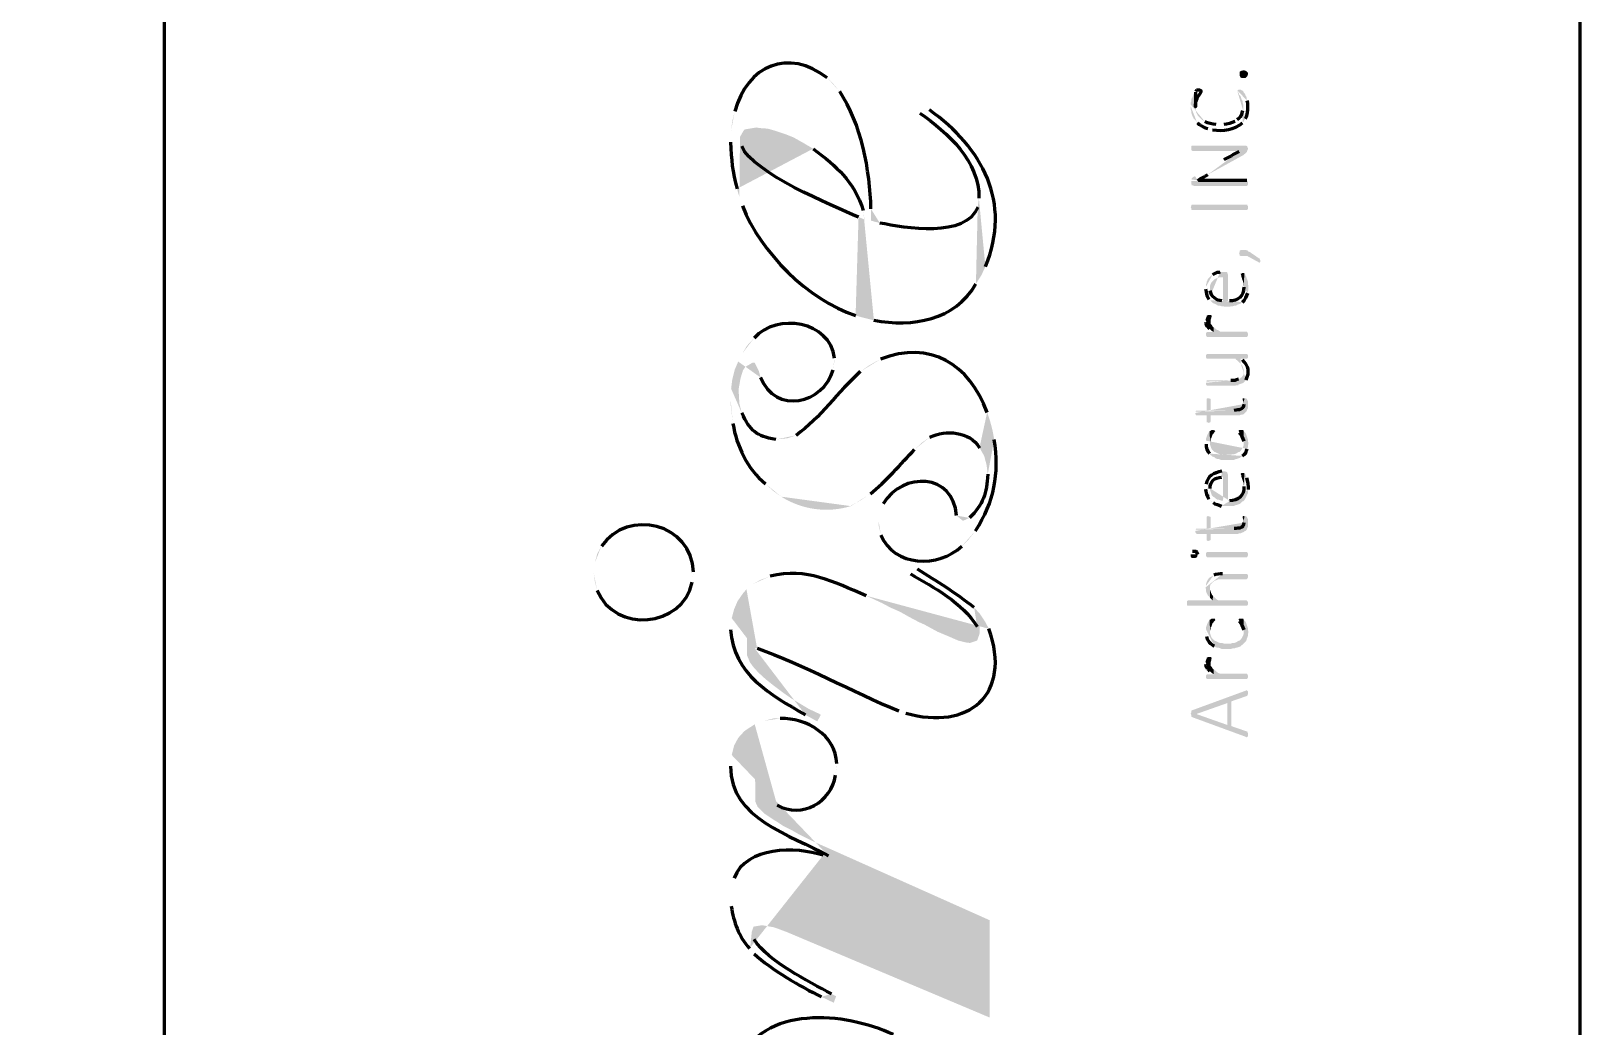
# Model space of a CAD drawing. Header units: inches. Extents: x 5 to 516, y -193 to 129.
# Drawn here: x 282.03 to 290.78, y -70.19 to -64.57 of the extents above; entities that cross this region are included whole.
import ezdxf

# ---------------------------------------------------------------- set-up
doc = ezdxf.new("R2010")
doc.units = ezdxf.units.IN
doc.header["$MEASUREMENT"] = 0
doc.layers.add('PDF3_Geometry', color=7, linetype='Continuous')
doc.layers.add('PDF3_Solid Fills', color=7, linetype='Continuous')

msp = doc.modelspace()

# ---------------------------------------------------------------- hatches: boundary and pattern name
at = {"layer": 'PDF3_Solid Fills', "true_color": 0x8d8d8d, "transparency": 33554559}
h = msp.add_hatch(color=252, dxfattribs=at)
h.paths.add_polyline_path([(285.9802946, -65.1913392), (285.9802946, -65.1980055)], flags=0)
h.paths.add_polyline_path([(286.0169589, -65.4613219), (286.0302914, -65.5079856), (286.0336245, -65.1780067), (286.0336245, -65.1680074), (286.0569563, -65.1280099), (286.0669557, -65.1246768), (286.1269519, -65.1146775), (286.1436175, -65.1180106), (286.1902811, -65.1213437), (286.2369448, -65.1346762), (286.2869416, -65.1513418), (286.3369384, -65.1713405), (286.3902683, -65.2013386), (286.4469313, -65.2346698)], flags=0)
h.paths.add_polyline_path([(286.7302465, -65.5846473), (286.7369128, -65.6346441), (286.7369128, -66.1912751), (286.7902427, -66.2046076)], flags=0)
h.paths.add_polyline_path([(287.3668723, -65.9979542), (287.3968704, -65.9512905), (287.383538, -65.5146518), (287.3768717, -65.5646486)], flags=0)
h.paths.add_polyline_path([(286.8235739, -65.6546428), (286.7735771, -65.6413104), (286.7735771, -65.574648)], flags=0)
h.paths.add_polyline_path([(286.5969217, -64.9113572), (286.5635905, -64.8713597), (286.5269262, -64.8346954)], flags=0)
h.paths.add_polyline_path([(286.0036264, -65.0246832), (285.990294, -65.0780132), (285.9836277, -65.1313431)], flags=0)
at = {"layer": 'PDF3_Solid Fills', "transparency": 33554559}
for points in [[(288.8801094, -64.7913608), (288.8901087, -64.7946939), (288.896775, -64.798027), (288.9034412, -64.8046933), (288.9034412, -64.8146926), (288.9001081, -64.824692), (288.896775, -64.8280251), (288.8901087, -64.8346914), (288.8667769, -64.8346914), (288.8601106, -64.8313582), (288.8601106, -64.8280251), (288.8567775, -64.8213589), (288.8567775, -64.8013602), (288.8601106, -64.798027), (288.8667769, -64.7946939)], [(288.5834611, -65.231335), (288.5834611, -65.2446675), (288.5867942, -65.2446675), (288.5901273, -65.2480006), (288.86011, -65.2480006), (288.8767756, -65.2713325), (288.8801087, -65.2679993), (288.8901081, -65.2613331), (288.8967743, -65.2546669), (288.9001074, -65.2446675), (288.9034405, -65.2380013), (288.9034405, -65.231335), (288.9001074, -65.2246688), (288.9001074, -65.2213357), (288.8934412, -65.2180025), (288.5867942, -65.2180025), (288.5834611, -65.2213357), (288.5834611, -65.2246688)], [(288.8967743, -65.5513151), (288.9001074, -65.5513151), (288.9001074, -65.5546482), (288.9034405, -65.5579813), (288.9034405, -65.5746469), (288.9001074, -65.57798), (288.9001074, -65.5813131), (288.5867941, -65.5813131), (288.583461, -65.57798), (288.583461, -65.5713138), (288.5801279, -65.5679807), (288.583461, -65.5579813), (288.583461, -65.5546482), (288.5867941, -65.5513151)], [(288.8534438, -65.8246333), (288.8567769, -65.8346327), (288.8567769, -65.8379658), (288.8634431, -65.8412989), (288.9001075, -65.8412989), (288.9667699, -65.8779632), (288.970103, -65.8779632), (288.9734361, -65.8746301), (288.9734361, -65.8646307), (288.970103, -65.8579645), (288.970103, -65.8546314), (288.9667699, -65.8546314), (288.9134399, -65.8179671), (288.9034406, -65.8146339), (288.9034406, -65.8113008), (288.8934412, -65.8079677), (288.8634431, -65.8079677), (288.8567769, -65.8113008), (288.8567769, -65.8179671)], [(288.8634436, -65.9446207), (288.8667767, -65.9546201), (288.8667767, -65.9579532), (288.8701098, -65.9679526), (288.8701098, -65.9712857), (288.8734429, -65.9779519), (288.8767761, -65.9879513), (288.8801092, -65.9979506), (288.8801092, -66.0179494), (288.8834423, -65.9379545), (288.8701098, -65.9379545), (288.8667767, -65.9412876), (288.8634436, -65.9412876)], [(288.6667891, -66.2846054), (288.6667891, -66.2912717), (288.6701222, -66.2946048), (288.6701222, -66.2979379), (288.9001074, -66.2979379), (288.9001074, -66.2946048), (288.9034405, -66.2912717), (288.9034405, -66.2779392), (288.9001074, -66.271273), (288.8967743, -66.2679398), (288.7467839, -66.2679398), (288.7367846, -66.2612736), (288.7267852, -66.2579405), (288.720119, -66.2512742), (288.7101196, -66.244608), (288.7101196, -66.271273), (288.6701222, -66.271273), (288.6701222, -66.2746061), (288.6667891, -66.2779392)], [(288.6934546, -66.2579348), (288.7001209, -66.264601), (288.7101202, -66.2712673), (288.7101202, -66.2446023), (288.703454, -66.2379361), (288.7001209, -66.2312698), (288.6934546, -66.2246036), (288.6934546, -66.2112711)], [(288.6667891, -66.4079292), (288.6667891, -66.4145955), (288.6701222, -66.4212617), (288.833445, -66.4212617), (288.833445, -66.4245948), (288.8434444, -66.4312611), (288.8634431, -66.4512598), (288.8634431, -66.4212617), (288.9001074, -66.4212617), (288.9001074, -66.4179286), (288.9034405, -66.4145955), (288.9034405, -66.401263), (288.9001074, -66.3979299), (288.9001074, -66.3945968), (288.6701222, -66.3945968), (288.6701222, -66.3979299), (288.6667891, -66.401263)], [(288.8734425, -66.6479109), (288.8734425, -66.6545771), (288.8767757, -66.6612434), (288.8801088, -66.6679096), (288.8801088, -66.6779089), (288.8834419, -66.6445778), (288.8734425, -66.6445778)], [(288.6867878, -66.8312352), (288.6901209, -66.8978976), (288.6901209, -66.8912313), (288.693454, -66.881232), (288.693454, -66.8712326), (288.6967872, -66.8712326), (288.7034534, -66.8512339), (288.7067865, -66.8479008), (288.7134528, -66.8379014), (288.720119, -66.8312352), (288.7167859, -66.827902), (288.7067865, -66.8245689), (288.6967872, -66.8245689), (288.693454, -66.827902)], [(288.8634436, -67.0745532), (288.8667767, -67.0812194), (288.8667767, -67.0878856), (288.8767761, -67.1178837), (288.8801092, -67.12455), (288.8801092, -67.1445487), (288.8834423, -67.0678869), (288.8667767, -67.0678869), (288.8634436, -67.0712201)], [(288.8734425, -67.3178712), (288.8734425, -67.3212043), (288.8767757, -67.3278705), (288.8801088, -67.3378699), (288.8801088, -67.3478693), (288.8834419, -67.3112049), (288.8767757, -67.3112049), (288.8734425, -67.3145381)], [(288.6667891, -67.5278526), (288.6667891, -67.5345188), (288.6701222, -67.541185), (288.6734553, -67.5445182), (288.8967743, -67.5445182), (288.9001074, -67.541185), (288.9034405, -67.5345188), (288.9034405, -67.5211863), (288.9001074, -67.5178532), (288.9001074, -67.5145201), (288.6701222, -67.5145201), (288.6701222, -67.5178532), (288.6667891, -67.5211863)], [(288.6901216, -67.7745069), (288.7034541, -67.7878394), (288.7067872, -67.7611745), (288.700121, -67.7545082), (288.6967879, -67.747842), (288.6901216, -67.7278433), (288.6901216, -67.7178439)], [(288.5601293, -67.8045004), (288.5601293, -67.8144998), (288.5634624, -67.8178329), (288.9001075, -67.8178329), (288.9001075, -67.8144998), (288.9034406, -67.8111666), (288.9034406, -67.7978342), (288.9001075, -67.7911679), (288.8967744, -67.7878348), (288.7367847, -67.7878348), (288.7267853, -67.7811686), (288.7067866, -67.7611698), (288.7034535, -67.7878348), (288.5634624, -67.7878348), (288.5634624, -67.7911679), (288.5601293, -67.7911679), (288.5601293, -67.7978342)], [(288.6867878, -67.8978307), (288.6901209, -67.9644931), (288.6901209, -67.9578269), (288.693454, -67.9478275), (288.693454, -67.9378282), (288.6967872, -67.9378282), (288.7001203, -67.9278288), (288.7034534, -67.9178295), (288.7067865, -67.9144963), (288.7134528, -67.904497), (288.720119, -67.8978307), (288.7167859, -67.8944976), (288.7167859, -67.8911645), (288.6967872, -67.8911645), (288.693454, -67.8944976)], [(288.6667891, -68.2178108), (288.6667891, -68.224477), (288.6701222, -68.2278101), (288.6701222, -68.2311432), (288.9001074, -68.2311432), (288.9001074, -68.2278101), (288.9034405, -68.224477), (288.9034405, -68.2111445), (288.9001074, -68.2044783), (288.8967743, -68.2011452), (288.7467839, -68.2011452), (288.7367846, -68.197812), (288.7267852, -68.1911458), (288.720119, -68.1844796), (288.7101196, -68.1778133), (288.7101196, -68.2044783), (288.6701222, -68.2044783), (288.6701222, -68.2078114), (288.6667891, -68.2111445)], [(288.6934546, -68.1911469), (288.7001209, -68.1978131), (288.7101202, -68.2044794), (288.7101202, -68.1778144), (288.703454, -68.1711482), (288.7001209, -68.1644819), (288.6934546, -68.1578157), (288.6934546, -68.1444832)], [(288.5901279, -68.407801), (288.6167928, -68.4277997), (288.7867819, -68.3678036), (288.7867819, -68.491129), (288.8101138, -68.3578042), (288.8967749, -68.3278062), (288.900108, -68.3278062), (288.900108, -68.324473), (288.9034411, -68.3178068), (288.9034411, -68.3011412), (288.900108, -68.2978081), (288.8967749, -68.294475), (288.8901086, -68.2978081)], [(288.5801281, -68.4277989), (288.5834612, -68.4344652), (288.5834612, -68.4444645), (288.5901274, -68.4477976), (288.8901082, -68.5577906), (288.8967744, -68.5611237), (288.9001076, -68.5577906), (288.9034407, -68.5544575), (288.9034407, -68.5377919), (288.9001076, -68.5311256), (288.9001076, -68.5277925), (288.8967744, -68.5277925), (288.8101133, -68.4977944), (288.8101133, -68.3578034), (288.7867815, -68.4911282), (288.6167924, -68.431132), (288.6167924, -68.4277989), (288.5901274, -68.4078002), (288.5834612, -68.4111333), (288.5834612, -68.4211327)]]:
    msp.add_hatch(color=256, dxfattribs=at).paths.add_polyline_path(points)
h = msp.add_hatch(color=256, dxfattribs=at)
h.paths.add_polyline_path([(288.5801281, -64.994683), (288.5801281, -65.0113486), (288.5834612, -65.0213479), (288.5834612, -65.0313473), (288.5901274, -65.051346), (288.5934606, -65.0546791), (288.5967937, -65.0646785), (288.6034599, -65.0713447), (288.6101262, -65.078011), (288.6167924, -65.0880103)], flags=0)
h.paths.add_polyline_path([(288.6767885, -65.1213415), (288.6867879, -65.1246747), (288.6967873, -65.1246747), (288.7034535, -65.1280078)], flags=0)
h.paths.add_polyline_path([(288.8734426, -65.0880103), (288.8801088, -65.0813441), (288.8767757, -64.994683), (288.8767757, -65.0113486), (288.8734426, -65.0213479)], flags=0)
h.paths.add_polyline_path([(288.8434445, -65.0713447), (288.8367783, -65.0746779), (288.8301121, -65.0813441)], flags=0)
h.paths.add_polyline_path([(288.7667828, -65.0980097), (288.7234522, -65.0980097)], flags=0)
h.paths.add_polyline_path([(288.6601229, -65.0813441), (288.6501236, -65.0746779), (288.6434574, -65.0713447), (288.6201255, -65.0480129), (288.6167924, -65.0380135), (288.6134593, -65.0346804), (288.6101262, -65.0280142), (288.6101262, -65.0180148), (288.606793, -65.0080155), (288.606793, -64.9146881), (288.5967937, -64.9246875), (288.5901274, -64.9446862), (288.5867943, -64.9480193), (288.5834612, -64.9580187), (288.5834612, -64.968018), (288.5801281, -64.9746843), (288.5801281, -64.9846836)], flags=0)
h = msp.add_hatch(color=256, dxfattribs=at)
h.paths.add_polyline_path([(288.8434448, -64.9080254), (288.8501111, -64.9180248), (288.8534442, -64.9280241), (288.8601104, -64.9346904), (288.8634436, -64.9413566), (288.8667767, -64.951356), (288.8701098, -64.9613553), (288.8734429, -64.9646884), (288.8734429, -64.9746878), (288.876776, -64.9846872), (288.876776, -64.9946865), (288.8801092, -65.0813476), (288.8834423, -65.0713483), (288.8901085, -65.064682)], flags=0)
h.paths.add_polyline_path([(288.9001079, -64.9646884), (288.8967747, -64.9580222), (288.8967747, -64.9480228), (288.8934416, -64.9380235), (288.8901085, -64.9346904), (288.8867754, -64.924691), (288.8801092, -64.9180248), (288.8801092, -64.9146916), (288.8734429, -64.9080254), (288.8701098, -64.9046923), (288.8667767, -64.9046923), (288.8634436, -64.9013592), (288.8501111, -64.9013592), (288.846778, -64.9046923), (288.8434448, -64.9046923)], flags=0)
at = {"layer": 'PDF3_Solid Fills', "true_color": 0x8d8d8d, "transparency": 33554559}
h = msp.add_hatch(color=252, dxfattribs=at)
h.paths.add_polyline_path([(287.0235618, -65.0213469), (287.0502268, -65.0346793)], flags=0)
h.paths.add_polyline_path([(287.3835387, -65.5146486), (287.3968712, -65.9512872), (287.4202031, -65.9012904)], flags=0)
h.paths.add_polyline_path([(287.1035567, -65.0146806), (287.0535599, -64.9813494)], flags=0)
h = msp.add_hatch(color=252, dxfattribs=at)
h.paths.add_polyline_path([(286.0302919, -65.5079829), (286.0469575, -65.5579797)], flags=0)
h.paths.add_polyline_path([(286.6869165, -66.1779399), (286.7369133, -66.1912724), (286.7369133, -65.6346414), (286.7035821, -65.6213089)], flags=0)
h.paths.add_polyline_path([(286.0436244, -65.2213346), (286.033625, -65.178004)], flags=0)
at = {"layer": 'PDF3_Solid Fills', "transparency": 33554559}
h = msp.add_hatch(color=256, dxfattribs=at)
h.paths.add_polyline_path([(288.6034598, -65.3879887), (288.6167923, -65.4146536), (288.6201254, -65.4146536)], flags=0)
h.paths.add_polyline_path([(288.6767884, -65.3813224), (288.8767756, -65.2713295), (288.86011, -65.2479976), (288.8534438, -65.2513308)], flags=0)
h.paths.add_polyline_path([(288.7667827, -65.2979944), (288.7567833, -65.3046607)], flags=0)
h = msp.add_hatch(color=256, dxfattribs=at)
h.paths.add_polyline_path([(288.5834611, -65.4179889), (288.5834611, -65.4313214), (288.5867942, -65.4413208), (288.5901273, -65.4413208), (288.6001267, -65.4446539), (288.9001074, -65.4446539), (288.9001074, -65.4413208), (288.9034405, -65.4379876), (288.9034405, -65.421322), (288.9001074, -65.4179889), (288.9001074, -65.4146558), (288.8967743, -65.4146558)], flags=0)
h.paths.add_polyline_path([(288.6267916, -65.4146558), (288.6167923, -65.4146558), (288.6034598, -65.3879908), (288.6034598, -65.391324), (288.5934604, -65.3946571), (288.5867942, -65.4013233), (288.5834611, -65.4079896)], flags=0)
h = msp.add_hatch(color=256, dxfattribs=at)
h.paths.add_polyline_path([(288.6634561, -66.0246191), (288.6634561, -66.0279522)], flags=0)
h.paths.add_polyline_path([(288.6834548, -66.0846153), (288.690121, -66.0912815), (288.690121, -66.0079535), (288.6934541, -65.9979542), (288.6967873, -65.9912879), (288.716786, -65.9712892), (288.7234522, -65.9679561), (288.7334516, -65.964623), (288.7434509, -65.9612899), (288.7634497, -65.9612899), (288.7634497, -66.0946146), (288.7667828, -65.9312918), (288.7467841, -65.9312918)], flags=0)
h.paths.add_polyline_path([(288.7034535, -65.9479574), (288.6967873, -65.9512905), (288.6767885, -65.9712892), (288.6734554, -65.9812886), (288.6701223, -65.9846217), (288.6701223, -65.9946211), (288.6667892, -66.0012873), (288.6667892, -66.0146198)], flags=0)
h = msp.add_hatch(color=256, dxfattribs=at)
h.paths.add_polyline_path([(288.6901216, -66.0912788), (288.7067872, -66.1079444), (288.7167866, -66.1112775), (288.7234528, -66.1146106), (288.7334522, -66.1212769), (288.7434516, -66.1212769), (288.7534509, -66.12461), (288.7634503, -66.12461), (288.7734496, -66.1279431), (288.8001146, -66.1279431), (288.8101139, -66.12461), (288.8201133, -66.12461), (288.8301127, -66.1212769), (288.8367789, -66.1212769), (288.840112, -66.1179438), (288.8501114, -66.1146106), (288.8601107, -66.1112775), (288.866777, -66.1046113), (288.8734432, -66.1012782)], flags=0)
h.paths.add_polyline_path([(288.9034413, -66.0512814), (288.9034413, -66.041282), (288.9067744, -66.0312827), (288.9067744, -66.0112839), (288.9034413, -66.0012846), (288.9034413, -65.984619), (288.9001082, -65.9746196), (288.8967751, -65.9679534), (288.8934419, -65.957954), (288.8901088, -65.9512878), (288.8867757, -65.9412884), (288.8834426, -65.9412884), (288.8834426, -65.9379553), (288.8801095, -66.0179502)], flags=0)
h.paths.add_polyline_path([(288.8001146, -66.0946119), (288.7901152, -66.0946119), (288.7901152, -65.9446215), (288.7867821, -65.9346222), (288.783449, -65.9312891), (288.7667834, -65.9312891), (288.7634503, -66.0946119), (288.756784, -66.0946119)], flags=0)
h.paths.add_polyline_path([(288.6901216, -66.0379489), (288.6901216, -66.0246164)], flags=0)
h = msp.add_hatch(color=256, dxfattribs=at)
h.paths.add_polyline_path([(288.6634561, -66.2079366), (288.6634561, -66.2146029)], flags=0)
h.paths.add_polyline_path([(288.6867879, -66.2512672), (288.6934541, -66.2579334), (288.6934541, -66.2012704), (288.6967873, -66.191271), (288.6967873, -66.1846048), (288.7001204, -66.1812717), (288.6967873, -66.1779386), (288.6967873, -66.1746054), (288.6767885, -66.1746054), (288.6734554, -66.1779386), (288.6701223, -66.1779386), (288.6701223, -66.1846048), (288.6667892, -66.191271), (288.6634561, -66.2012704)], flags=0)
at = {"layer": 'PDF3_Solid Fills', "true_color": 0x8d8d8d, "transparency": 33554559}
h = msp.add_hatch(color=252, dxfattribs=at)
h.paths.add_polyline_path([(286.0236259, -66.4379227), (286.026959, -66.6179112), (286.026959, -66.5879131), (286.0369584, -66.5312501), (286.0502909, -66.4879195), (286.0636234, -66.4679208), (286.1036208, -66.4445889), (286.1169533, -66.4445889), (286.1402851, -66.4912526), (286.1502845, -66.5279169)], flags=0)
h.paths.add_polyline_path([(286.5602582, -66.4845864), (286.5669244, -66.4345896), (286.5669244, -66.417924)], flags=0)
h.paths.add_polyline_path([(286.1136202, -66.3045979), (286.0736227, -66.3479285), (286.0469578, -66.391259)], flags=0)
h = msp.add_hatch(color=252, dxfattribs=at)
h.paths.add_polyline_path([(285.9802946, -66.6479109), (285.9802946, -66.6745758), (285.9936271, -66.7879019)], flags=0)
h.paths.add_polyline_path([(286.1769487, -67.1278801), (286.2202792, -67.1678775), (286.2669429, -67.2012087)], flags=0)
h.paths.add_polyline_path([(286.2669429, -67.2012087, 0.218471489), (286.660251, -67.2545386)], flags=0)
h.paths.add_polyline_path([(286.660251, -67.2545386), (286.6669172, -67.2478724), (286.716914, -67.2212075), (286.7635777, -67.1878763), (286.7702439, -67.1845431)], flags=0)
h.paths.add_polyline_path([(287.0202279, -66.9345592), (287.0635585, -66.8945617), (287.1068891, -66.8645636)], flags=0)
h.paths.add_polyline_path([(287.3868711, -66.9245598), (287.413536, -66.9712235), (287.4268686, -67.0212203), (287.4335348, -67.0745502), (287.4468672, -66.7745694), (287.4302016, -66.7245726)], flags=0)
h.paths.add_polyline_path([(286.826907, -66.4245919), (286.8069083, -66.4345912), (286.7602446, -66.4612562), (286.7135809, -66.4945874)], flags=0)
h.paths.add_polyline_path([(286.3502709, -66.8545643), (286.3002741, -66.8712299), (286.2369448, -66.8778961)], flags=0)
h.paths.add_polyline_path([(286.0436239, -66.7279057), (286.0302914, -66.6745758), (286.0269583, -66.6179128), (286.0236251, -66.4379243), (286.0036264, -66.484588), (285.990294, -66.5379179), (285.9836277, -66.5912478)], flags=0)
at = {"layer": 'PDF3_Solid Fills', "transparency": 33554559}
h = msp.add_hatch(color=256, dxfattribs=at)
h.paths.add_polyline_path([(288.8634436, -66.4512614), (288.8701098, -66.4579277), (288.8734429, -66.4645939), (288.8767761, -66.4745933), (288.8801092, -66.4845926), (288.8801092, -66.4912589), (288.8867754, -66.5479219), (288.8934417, -66.5412557)], flags=0)
h.paths.add_polyline_path([(288.8734429, -66.4279296), (288.8634436, -66.4212633)], flags=0)
h = msp.add_hatch(color=256, dxfattribs=at)
h.paths.add_polyline_path([(288.6667891, -66.5579169), (288.6667891, -66.5679163), (288.6701222, -66.5712494), (288.6701222, -66.5745825), (288.8301119, -66.5745825), (288.8401113, -66.5712494), (288.8501106, -66.5712494), (288.8501106, -66.5679163), (288.86011, -66.5645832), (288.8701094, -66.56125), (288.8767756, -66.5579169), (288.8867749, -66.5479176), (288.8801087, -66.4912545), (288.8801087, -66.5079201), (288.8767756, -66.5145864), (288.8734425, -66.5179195), (288.8701094, -66.5245857), (288.86011, -66.531252), (288.8567769, -66.5345851), (288.8501106, -66.5379182)], flags=0)
h.paths.add_polyline_path([(288.8067801, -66.5445844), (288.6701222, -66.5445844), (288.6701222, -66.5479176), (288.6667891, -66.5512507)], flags=0)
h = msp.add_hatch(color=256, dxfattribs=at)
h.paths.add_polyline_path([(288.6067936, -66.7279093), (288.6067936, -66.7345755), (288.6101268, -66.7379086), (288.6101268, -66.7412417), (288.6701229, -66.7412417), (288.6701229, -66.7812392), (288.6767892, -66.7812392), (288.6801223, -66.7845723), (288.6901216, -66.7812392), (288.6934548, -66.7745729), (288.6934548, -66.7412417), (288.8567776, -66.7412417), (288.8634439, -66.7379086), (288.8701101, -66.7379086), (288.8801095, -66.7345755), (288.8967751, -66.7179099), (288.9001082, -66.7079106), (288.9034413, -66.7012443), (288.9034413, -66.6612469), (288.8967751, -66.6479144), (288.8901088, -66.6445813), (288.8834426, -66.6445813), (288.8801095, -66.6779125)], flags=0)
h.paths.add_polyline_path([(288.8267795, -66.7145768), (288.6934548, -66.7145768), (288.6934548, -66.6512475), (288.6901216, -66.6479144), (288.6801223, -66.6445813), (288.6767892, -66.6445813), (288.6701229, -66.6479144), (288.6701229, -66.7145768), (288.6101268, -66.7145768), (288.6067936, -66.721243)], flags=0)
at = {"layer": 'PDF3_Solid Fills', "true_color": 0x8d8d8d, "transparency": 33554559}
h = msp.add_hatch(color=252, dxfattribs=at)
h.paths.add_polyline_path([(286.8169083, -67.3378691), (286.8169083, -67.364534), (286.8302408, -67.4178639)], flags=0)
h.paths.add_polyline_path([(287.2868782, -67.4811932), (287.3268756, -67.4411958), (287.36354, -67.3945321)], flags=0)
h.paths.add_polyline_path([(287.4701998, -66.8778986), (287.4602004, -66.8245687), (287.4468679, -66.7745719), (287.4335355, -67.0745526)], flags=0)
h.paths.add_polyline_path([(287.3302088, -67.3212035), (287.2935444, -67.3378691), (287.2568801, -67.307871)], flags=0)
h.paths.add_polyline_path([(286.8435733, -67.2412086), (286.8235746, -67.2878723)], flags=0)
at = {"layer": 'PDF3_Solid Fills', "transparency": 33554559}
h = msp.add_hatch(color=256, dxfattribs=at)
h.paths.add_polyline_path([(288.6634561, -66.8945653), (288.6667892, -66.9045646)], flags=0)
h.paths.add_polyline_path([(288.6867879, -66.9578945), (288.6934541, -66.9678939), (288.6967873, -66.9678939), (288.7034535, -66.9745601), (288.7134529, -66.9778932), (288.7201191, -66.9845595), (288.7301185, -66.9878926), (288.7367847, -66.9878926), (288.7467841, -66.9912257), (288.7534503, -66.9945588), (288.8201127, -66.9945588), (288.8301121, -66.9912257), (288.8367783, -66.9878926), (288.8401114, -66.9878926), (288.8501108, -66.9845595), (288.8601101, -66.9812264), (288.8667764, -66.9745601), (288.8734426, -66.971227)], flags=0)
h.paths.add_polyline_path([(288.9001076, -66.9312296), (288.9034407, -66.9212302), (288.9034407, -66.9112309), (288.9067738, -66.9012315), (288.9067738, -66.8978984), (288.9034407, -66.887899), (288.9034407, -66.8778997), (288.9001076, -66.8679003), (288.8967744, -66.8579009), (288.8934413, -66.8479016), (288.8901082, -66.8412353), (288.8801088, -66.831236), (288.8801088, -66.9078977), (288.8767757, -66.9178971), (288.8734426, -66.9245633), (288.8701095, -66.9312296), (288.8634432, -66.9412289), (288.856777, -66.9478952), (288.8534439, -66.9478952), (288.8467776, -66.9512283), (288.8367783, -66.9578945), (288.8267789, -66.9612276), (288.8167796, -66.9612276), (288.8067802, -66.9645608), (288.7667828, -66.9645608), (288.7567834, -66.9612276), (288.7467841, -66.9612276), (288.7367847, -66.9578945), (288.7301185, -66.9545614), (288.7234522, -66.9512283), (288.7134529, -66.9478952), (288.7001204, -66.9345627), (288.6967873, -66.9278964), (288.6934541, -66.9178971), (288.690121, -66.9078977), (288.690121, -66.8978984), (288.6867879, -66.831236), (288.6801217, -66.8412353), (288.6767885, -66.8479016), (288.6734554, -66.8545678), (288.6667892, -66.8745665), (288.6667892, -66.8845659)], flags=0)
h = msp.add_hatch(color=256, dxfattribs=at)
h.paths.add_polyline_path([(288.8501108, -66.8278988), (288.8534439, -66.8378981)], flags=0)
h.paths.add_polyline_path([(288.8801089, -66.8878949), (288.8801089, -66.8978943), (288.8801089, -66.8312319), (288.8767758, -66.8245657), (288.8534439, -66.8245657), (288.8501108, -66.8278988)], flags=0)
h = msp.add_hatch(color=256, dxfattribs=at)
h.paths.add_polyline_path([(288.6634561, -67.1545448), (288.6634561, -67.1578779)], flags=0)
h.paths.add_polyline_path([(288.6834548, -67.2145409), (288.690121, -67.2212072), (288.690121, -67.1545448)], flags=0)
h.paths.add_polyline_path([(288.7534503, -67.0912155), (288.7634497, -67.0878824), (288.7634497, -67.2245403), (288.7667828, -67.0578843), (288.7567834, -67.0578843)], flags=0)
h.paths.add_polyline_path([(288.6667892, -67.1312129), (288.6667892, -67.1412123)], flags=0)
h = msp.add_hatch(color=256, dxfattribs=at)
h.paths.add_polyline_path([(288.6901216, -67.2212045), (288.6967879, -67.2278707), (288.700121, -67.2312038), (288.7067872, -67.2345369)], flags=0)
h.paths.add_polyline_path([(288.7534509, -67.2545357), (288.8201133, -67.2545357), (288.8301127, -67.2512025), (288.8367789, -67.2478694), (288.840112, -67.2478694), (288.8501114, -67.2445363), (288.8601107, -67.2412032), (288.8734432, -67.2278707), (288.8767763, -67.2278707), (288.8834426, -67.2212045), (288.8867757, -67.2145382), (288.8934419, -67.2045389), (288.8967751, -67.1945395), (288.9001082, -67.1878733), (288.9034413, -67.181207), (288.9034413, -67.1712077), (288.9067744, -67.1612083)], flags=0)
h.paths.add_polyline_path([(288.8967751, -67.0945459), (288.8934419, -67.0878797), (288.8901088, -67.0778803), (288.8867757, -67.0712141), (288.8834426, -67.0712141), (288.8834426, -67.067881), (288.8801095, -67.1445427)], flags=0)
h.paths.add_polyline_path([(288.8001146, -67.2245376), (288.7901152, -67.2245376), (288.7901152, -67.0745472), (288.7867821, -67.0645478), (288.783449, -67.0612147), (288.7734496, -67.0578816), (288.7667834, -67.0578816), (288.7634503, -67.2245376), (288.756784, -67.2245376), (288.7467847, -67.2212045), (288.7367853, -67.2178713), (288.7301191, -67.2178713), (288.7201197, -67.2112051), (288.7134535, -67.2045389), (288.7067872, -67.2012057), (288.700121, -67.1945395), (288.6967879, -67.1845402), (288.6934548, -67.1745408), (288.6901216, -67.1645414), (288.6901216, -67.1545421)], flags=0)
h = msp.add_hatch(color=256, dxfattribs=at)
h.paths.add_polyline_path([(288.6067936, -67.3945332), (288.6067936, -67.4011994), (288.6101268, -67.4078657), (288.6134599, -67.4111988), (288.6701229, -67.4111988), (288.6701229, -67.4478631), (288.6767892, -67.4511962), (288.6801223, -67.4511962), (288.6901216, -67.4478631), (288.6934548, -67.44453), (288.6934548, -67.4111988), (288.8467783, -67.4111988), (288.8567776, -67.4078657), (288.8634439, -67.4078657), (288.8701101, -67.4045326), (288.8801095, -67.4011994), (288.8867757, -67.3945332), (288.8901088, -67.3945332), (288.8967751, -67.387867), (288.9001082, -67.3778676), (288.9034413, -67.3712014), (288.9034413, -67.3278708), (288.8967751, -67.3145383), (288.8901088, -67.3112052), (288.8834426, -67.3112052), (288.8801095, -67.3478695)], flags=0)
h.paths.add_polyline_path([(288.8267795, -67.3812007), (288.6934548, -67.3812007), (288.6934548, -67.3178714), (288.6901216, -67.3145383), (288.6801223, -67.3112052), (288.6767892, -67.3112052), (288.6701229, -67.3145383), (288.6701229, -67.3812007), (288.6101268, -67.3812007), (288.6101268, -67.3845338), (288.6067936, -67.387867)], flags=0)
at = {"layer": 'PDF3_Solid Fills', "true_color": 0x8d8d8d, "transparency": 33554559}
h = msp.add_hatch(color=252, dxfattribs=at)
h.paths.add_polyline_path([(285.2070109, -67.6311852), (285.2136772, -67.681182), (285.2270097, -67.7311788)], flags=0)
h.paths.add_polyline_path([(285.7636419, -67.6845151), (285.7703082, -67.6311852), (285.7703082, -67.6278521)], flags=0)
h.paths.add_polyline_path([(285.2503415, -67.4811949), (285.2270097, -67.5245254), (285.2136772, -67.5745222)], flags=0)
at = {"layer": 'PDF3_Solid Fills', "transparency": 33554559}
h = msp.add_hatch(color=256, dxfattribs=at)
h.paths.add_polyline_path([(288.5801281, -67.5278526), (288.5801281, -67.5378519), (288.5834612, -67.5445182), (288.5867943, -67.5478513), (288.606793, -67.5478513), (288.6134593, -67.5445182), (288.6167924, -67.541185), (288.6201255, -67.5278526)], flags=0)
h.paths.add_polyline_path([(288.5901274, -67.511187), (288.5834612, -67.5145201), (288.5801281, -67.5178532)], flags=0)
at = {"layer": 'PDF3_Solid Fills', "true_color": 0x8d8d8d, "transparency": 33554559}
h = msp.add_hatch(color=252, dxfattribs=at)
h.paths.add_polyline_path([(286.0702894, -67.7245088), (286.0736225, -68.0978182), (286.0802888, -68.064487), (286.11362, -68.0578207), (286.1302856, -68.0578207)], flags=0)
h.paths.add_polyline_path([(286.9302343, -68.4111314), (286.9635655, -68.4211308), (286.9702318, -68.4244639)], flags=0)
h.paths.add_polyline_path([(287.4402016, -67.9478278), (287.4168697, -67.9044972), (287.3902048, -67.8644998), (287.3868717, -67.9778259), (287.3735391, -68.0144902), (287.3335417, -68.0278227), (287.3068768, -68.0244896), (287.2668794, -68.0144902), (287.2135494, -67.9911584), (287.1502202, -67.9644934), (287.0768916, -67.924496), (287.0468935, -67.9111635), (286.9902304, -67.8811654), (286.9369005, -67.8511673), (286.8835706, -67.8278355), (286.8335738, -67.8011705), (286.7902432, -67.7811718), (286.7469127, -67.7611731)], flags=0)
h.paths.add_polyline_path([(286.2036142, -67.6511802), (286.1502843, -67.6711789), (286.1069537, -67.6945107)], flags=0)
h = msp.add_hatch(color=252, dxfattribs=at)
h.paths.add_polyline_path([(286.9535658, -67.6145169), (286.9968963, -67.6378488)], flags=0)
h.paths.add_polyline_path([(287.3735388, -67.9344964), (287.3868713, -67.977827), (287.3902044, -67.8645009), (287.3568732, -67.8278366)], flags=0)
h.paths.add_polyline_path([(287.0368938, -67.6111838), (286.9735645, -67.5778526)], flags=0)
at = {"layer": 'PDF3_Solid Fills', "transparency": 33554559}
h = msp.add_hatch(color=256, dxfattribs=at)
h.paths.add_polyline_path([(288.6634561, -67.7145132), (288.6667892, -67.7245126), (288.6667892, -67.7345119), (288.6701223, -67.7445113), (288.6734554, -67.7511775), (288.6767885, -67.7578438), (288.6834548, -67.76451), (288.690121, -67.7745094), (288.690121, -67.7045139), (288.6934541, -67.6945145), (288.6967873, -67.6945145), (288.7001204, -67.6878483), (288.7101197, -67.681182), (288.7134529, -67.6778489), (288.7201191, -67.6745158), (288.7301185, -67.6711827), (288.7334516, -67.6678495), (288.8967744, -67.6678495), (288.9001076, -67.6645164), (288.9034407, -67.6578502), (288.9034407, -67.6445177), (288.9001076, -67.6411846), (288.9001076, -67.6378515), (288.7601165, -67.6378515)], flags=0)
h.paths.add_polyline_path([(288.7101197, -67.6445177), (288.7001204, -67.651184), (288.6934541, -67.6545171), (288.690121, -67.6545171), (288.6834548, -67.6611833), (288.6767885, -67.6711827), (288.6734554, -67.6778489), (288.6701223, -67.6845151), (288.6667892, -67.6945145), (288.6667892, -67.7045139)], flags=0)
at = {"layer": 'PDF3_Solid Fills', "true_color": 0x8d8d8d, "transparency": 33554559}
h = msp.add_hatch(color=252, dxfattribs=at)
h.paths.add_polyline_path([(285.9802946, -67.9411629), (285.9802946, -67.9511623)], flags=0)
h.paths.add_polyline_path([(286.4036008, -68.4344646), (286.4702632, -68.4711289), (286.4902619, -68.4344646), (286.4802625, -68.4277984), (286.4235995, -68.4011334), (286.3236059, -68.3411373), (286.2802754, -68.3111392), (286.2269454, -68.2711418), (286.1769487, -68.2311443), (286.1369512, -68.19448), (286.1069531, -68.1611488), (286.0902875, -68.137817), (286.0736219, -68.0978195), (286.0702888, -67.7245101), (286.0502901, -67.747842), (286.020292, -67.7911725), (286.0002933, -67.8378362), (285.9869608, -67.887833)], flags=0)
at = {"layer": 'PDF3_Solid Fills', "transparency": 33554559}
h = msp.add_hatch(color=256, dxfattribs=at)
h.paths.add_polyline_path([(288.6634561, -67.9611608), (288.6667892, -67.9711602), (288.6667892, -67.9811595), (288.6701223, -67.9911589)], flags=0)
h.paths.add_polyline_path([(288.7134529, -68.0444888), (288.7201191, -68.0511551), (288.7301185, -68.0544882), (288.7367847, -68.0544882), (288.7467841, -68.0578213), (288.7534503, -68.0611544), (288.8101133, -68.0611544), (288.8201127, -68.0578213), (288.8301121, -68.0578213), (288.8367783, -68.0544882), (288.8401114, -68.0544882), (288.8501108, -68.0511551), (288.8601101, -68.0478219), (288.8667764, -68.0411557), (288.8734426, -68.0378226), (288.8934413, -68.0178239), (288.8967744, -68.0078245), (288.8967744, -68.0044914), (288.9001076, -67.9978251), (288.9034407, -67.9878258), (288.9034407, -67.9778264), (288.9067738, -67.9678271), (288.9067738, -67.9644939), (288.9034407, -67.9544946), (288.9034407, -67.9444952), (288.8934413, -67.9144971), (288.8901082, -67.9078309), (288.8867751, -67.9044978), (288.8801088, -67.8978315), (288.8801088, -67.9744933), (288.8767757, -67.9844927), (288.8734426, -67.9911589), (288.8701095, -67.9978251), (288.8634432, -68.0078245), (288.856777, -68.0144907), (288.8534439, -68.0144907), (288.8467776, -68.0178239), (288.8367783, -68.0244901), (288.8267789, -68.0278232), (288.8167796, -68.0278232), (288.8067802, -68.0311563), (288.7667828, -68.0311563), (288.7567834, -68.0278232), (288.7467841, -68.0278232), (288.7367847, -68.0244901), (288.7301185, -68.021157), (288.7234522, -68.0178239), (288.7134529, -68.0144907), (288.7001204, -68.0011583), (288.6967873, -67.994492), (288.6934541, -67.9844927), (288.690121, -67.9744933), (288.690121, -67.9644939), (288.6867879, -67.8978315), (288.6801217, -67.9078309), (288.6767885, -67.9144971), (288.6734554, -67.9211634), (288.6701223, -67.9311627), (288.6667892, -67.9411621), (288.6667892, -67.9511615)], flags=0)
h = msp.add_hatch(color=256, dxfattribs=at)
h.paths.add_polyline_path([(288.8501108, -67.8945011), (288.8534439, -67.9045005)], flags=0)
h.paths.add_polyline_path([(288.8801089, -67.9544973), (288.8801089, -67.9644967), (288.8801089, -67.8978343), (288.8767758, -67.891168), (288.8534439, -67.891168), (288.8501108, -67.8945011)], flags=0)
h = msp.add_hatch(color=256, dxfattribs=at)
h.paths.add_polyline_path([(288.6634561, -68.1411487), (288.6634561, -68.147815)], flags=0)
h.paths.add_polyline_path([(288.6867879, -68.1878124), (288.6934541, -68.1911455), (288.6934541, -68.1344825), (288.6967873, -68.1244831), (288.6967873, -68.1178169), (288.7001204, -68.1144838), (288.6967873, -68.1111507), (288.6967873, -68.1078175), (288.6767885, -68.1078175), (288.6734554, -68.1111507), (288.6701223, -68.1111507), (288.6701223, -68.1178169), (288.6667892, -68.1244831), (288.6634561, -68.1344825)], flags=0)
at = {"layer": 'PDF3_Solid Fills', "true_color": 0x8d8d8d, "transparency": 33554559}
h = msp.add_hatch(color=252, dxfattribs=at)
h.paths.add_polyline_path([(285.9802946, -68.7177787), (285.9802946, -68.7244449)], flags=0)
h.paths.add_polyline_path([(286.5335925, -69.2310791), (287.4435341, -70.1443539), (287.4435341, -69.5943892), (286.5335925, -69.1877486), (286.4802625, -69.1644167), (286.4235995, -69.1377518), (286.3702696, -69.1110868), (286.3236059, -69.0844219), (286.2769422, -69.06109), (286.2369448, -69.0344251), (286.2302786, -69.031092), (286.1702824, -68.9910945), (286.1336181, -68.9544302), (286.1202856, -68.9244321), (286.1169525, -68.4877935), (286.0702888, -68.5177915), (286.0569563, -68.5277909), (286.0236251, -68.5644552), (286.0002933, -68.6077858), (285.9869608, -68.6611157)], flags=0)
h = msp.add_hatch(color=252, dxfattribs=at)
h.paths.add_polyline_path([(286.1169529, -68.4877926), (286.120286, -68.9244313), (286.1469509, -68.8944332), (286.1969477, -68.9210982), (286.2436114, -68.94443)], flags=0)
h.paths.add_polyline_path([(286.5735903, -68.7744409), (286.5802565, -68.721111), (286.5802565, -68.7111117)], flags=0)
h.paths.add_polyline_path([(286.260277, -68.4544614), (286.2236127, -68.4544614), (286.1702828, -68.4677939)], flags=0)
h = msp.add_hatch(color=252, dxfattribs=at)
h.paths.add_polyline_path([(285.9802946, -69.4643976), (285.9836277, -69.5143944)], flags=0)
h.paths.add_polyline_path([(286.0869544, -69.7543791), (286.0902875, -69.7577122), (286.1002869, -69.6610517), (286.1102863, -69.6310536), (286.1502837, -69.6243874), (286.1669493, -69.6243874), (286.2236123, -69.6343867), (286.243611, -69.641053), (286.296941, -69.6610517), (287.4435341, -70.144354), (286.5335925, -69.2310793), (286.5302593, -69.2377455), (286.5035944, -69.2277461)], flags=0)
h.paths.add_polyline_path([(286.0002933, -69.3577378), (285.9869608, -69.4077346)], flags=0)
h = msp.add_hatch(color=252, dxfattribs=at)
h.paths.add_polyline_path([(286.0902882, -69.7577104), (286.11362, -69.7843754)], flags=0)
h.paths.add_polyline_path([(286.4935956, -70.0276931), (286.5635911, -70.0610243), (286.5769236, -70.02436), (286.5502587, -70.0110275)], flags=0)
h.paths.add_polyline_path([(286.11362, -69.7043805), (286.1002875, -69.6610499)], flags=0)

# ---------------------------------------------------------------- linework, layer by layer
at = {"layer": 'PDF3_Geometry', "lineweight": 60}
for points in [[(290.7799874, -122.9609644), (290.7799874, -32.9700706), (155.7886422, -32.9700706), (155.7886422, -122.9609644)], [(282.7805003, -32.9700706), (282.7805003, -122.9609644)], [(288.6134599, -64.904692), (288.6067936, -64.9113583)], [(288.6067936, -64.9146914), (288.6067936, -64.9980194), (288.6067936, -64.9913531)]]:
    msp.add_lwpolyline(points, dxfattribs=at)
for points in [[(286.5269262, -64.8346954), (286.3067181, -64.6639286), (286.0757329, -64.7640888), (286.0036264, -65.0246832)], [(286.7735771, -65.574648), (286.768133, -65.3570508), (286.7198027, -65.0942343), (286.5969217, -64.9113572)], [(288.6067936, -64.9913531), (288.6065159, -64.9286905), (288.677178, -64.8991368), (288.6134599, -64.904692)], [(287.4202031, -65.9012904), (287.5717489, -65.5372582), (287.4039819, -65.2303335), (287.1035567, -65.0146806)], [(288.8734426, -65.0213479), (288.8581658, -65.0584011), (288.8753869, -65.040069), (288.8434445, -65.0713447)], [(288.8901085, -65.064682), (288.9038854, -65.0388504), (288.9078851, -64.9921311), (288.9001079, -64.9646884)], [(287.0502268, -65.0346793), (287.2067723, -65.1410614), (287.3884829, -65.3087729), (287.3835387, -65.5146486)], [(288.6167924, -65.0880103), (288.6275139, -65.0988985), (288.661734, -65.1185639), (288.6767885, -65.1213415)], [(288.7234522, -65.0980097), (288.7014536, -65.0973986), (288.6802883, -65.0906768), (288.6601229, -65.0813441)], [(288.7034535, -65.1280078), (288.7626164, -65.1373405), (288.82689, -65.1290633), (288.8734426, -65.0880103)], [(288.8301121, -65.0813441), (288.8120021, -65.0863993), (288.7852816, -65.0994541), (288.7667828, -65.0980097)], [(285.9802946, -65.1980055), (285.9851276, -65.294777), (285.9893496, -65.3670502), (286.0169589, -65.4613219)], [(286.7035821, -65.6213089), (286.5504252, -65.5561465), (286.1087869, -65.3712139), (286.0436244, -65.2213346)], [(286.4469313, -65.2346698), (286.5818116, -65.3383853), (286.6760278, -65.4151027), (286.7302465, -65.5846473)], [(288.8534438, -65.2513308), (288.8243901, -65.2650521), (288.7960586, -65.2831065), (288.7667827, -65.2979944)], [(288.6201254, -65.4146536), (288.6384576, -65.4017656), (288.6584563, -65.3942105), (288.6767884, -65.3813224)], [(288.8967743, -65.4146558), (288.8067801, -65.4146558), (288.7167858, -65.4146558), (288.6267916, -65.4146558)], [(286.0469575, -65.5579797), (286.1520063, -65.8242404), (286.4152672, -66.0849459), (286.6869165, -66.1779399)], [(287.3768717, -65.5646486), (287.3116537, -65.7425261), (286.9642315, -65.6821966), (286.8235739, -65.6546428)], [(288.7467841, -65.9312918), (288.7222856, -65.9404023), (288.7346182, -65.9265143), (288.7034535, -65.9479574)], [(286.7902427, -66.2046076), (287.0096174, -66.2443273), (287.2461023, -66.2071074), (287.3668723, -65.9979542)], [(288.6634561, -66.0279522), (288.6696779, -66.049562), (288.6664003, -66.0622278), (288.6834548, -66.0846153)], [(288.756784, -66.0946119), (288.7250638, -66.0942786), (288.6961213, -66.0689469), (288.6901216, -66.0379489)], [(288.8801095, -66.0179502), (288.8836092, -66.0650027), (288.8446673, -66.0975562), (288.8001146, -66.0946119)], [(288.8734432, -66.1012782), (288.8884978, -66.0881679), (288.8959418, -66.0688914), (288.9034413, -66.0512814)], [(286.5669244, -66.417924), (286.5438148, -66.2080486), (286.2423341, -66.1612738), (286.1136202, -66.3045979)], [(288.6634561, -66.2146029), (288.6721222, -66.2391013), (288.6626228, -66.2271576), (288.6867879, -66.2512672)], [(287.4302016, -66.7245726), (287.3298191, -66.4509235), (287.1076668, -66.3146545), (286.826907, -66.4245919)], [(288.8934417, -66.5412557), (288.914607, -66.4955919), (288.9074963, -66.4640384), (288.8734429, -66.4279296)], [(286.1502845, -66.5279169), (286.2327236, -66.7386257), (286.5059839, -66.6765741), (286.5602582, -66.4845864)], [(286.7135809, -66.4945874), (286.5848114, -66.6068024), (286.4904286, -66.7552373), (286.3502709, -66.8545643)], [(288.8501106, -66.5379182), (288.8292231, -66.5436401), (288.8300564, -66.5456399), (288.8067801, -66.5445844)], [(288.8801095, -66.6779125), (288.8771096, -66.7149101), (288.8541111, -66.7072439), (288.8267795, -66.7145768)], [(286.2369448, -66.8778961), (286.1213411, -66.8594529), (286.0928985, -66.828066), (286.0436239, -66.7279057)], [(285.9936271, -66.7879019), (286.014348, -66.9165603), (286.0752885, -67.0437744), (286.1769487, -67.1278801)], [(287.1068891, -66.8645636), (287.1978276, -66.821622), (287.3293748, -66.8307325), (287.3868711, -66.9245598)], [(288.8534439, -66.8378981), (288.8676097, -66.8514528), (288.8737204, -66.8698405), (288.8801089, -66.8878949)], [(286.7702439, -67.1845431), (286.8544608, -67.1185474), (286.9450105, -67.0131652), (287.0202279, -66.9345592)], [(287.36354, -67.3945321), (287.4728107, -67.2268206), (287.4990868, -67.0736082), (287.4701998, -66.8778986)], [(288.6667892, -66.9045646), (288.6667336, -66.9248966), (288.6728999, -66.9432844), (288.6867879, -66.9578945)], [(288.8734426, -66.971227), (288.9022741, -66.9414511), (288.8872195, -66.963783), (288.9001076, -66.9312296)], [(287.2568801, -67.307871), (287.2409367, -67.065831), (286.9506775, -67.0593869), (286.8435733, -67.2412086)], [(287.4335355, -67.0745526), (287.4283136, -67.1812125), (287.4080371, -67.2463194), (287.3302088, -67.3212035)], [(288.7567834, -67.0578843), (288.7108419, -67.0660505), (288.676233, -67.0820494), (288.6667892, -67.1312129)], [(288.690121, -67.1545448), (288.6857324, -67.1154917), (288.7174526, -67.0916599), (288.7534503, -67.0912155)], [(288.9067744, -67.1612083), (288.907941, -67.146987), (288.903108, -67.1075451), (288.8967751, -67.0945459)], [(288.6634561, -67.1578779), (288.6685113, -67.1776544), (288.6691779, -67.1960977), (288.6834548, -67.2145409)], [(288.8801095, -67.1445427), (288.8853869, -67.1918175), (288.8457228, -67.2266486), (288.8001146, -67.2245376)], [(285.7703082, -67.6278521), (285.7635308, -67.3519254), (285.4006096, -67.2649309), (285.2503415, -67.4811949)], [(288.7067872, -67.2345369), (288.7201197, -67.2464806), (288.7378964, -67.247425), (288.7534509, -67.2545357)], [(288.8801095, -67.3478695), (288.875332, -67.3822562), (288.8572776, -67.3781454), (288.8267795, -67.3812007)], [(286.8302408, -67.4178639), (286.9039583, -67.5997967), (287.1551644, -67.6041298), (287.2868782, -67.4811932)], [(288.6201255, -67.5278526), (288.6083485, -67.5049651), (288.6161258, -67.5121313), (288.5901274, -67.511187)], [(286.7469127, -67.7611731), (286.5577026, -67.6837892), (286.4156561, -67.5982391), (286.2036142, -67.6511802)], [(286.9968963, -67.6378488), (287.131221, -67.7145661), (287.2897664, -67.801005), (287.3735388, -67.9344964)], [(287.3568732, -67.8278366), (287.2559353, -67.7476195), (287.1459423, -67.6798461), (287.0368938, -67.6111838)], [(288.7601165, -67.6378515), (288.7486728, -67.6364071), (288.7208413, -67.6409068), (288.7101197, -67.6445177)], [(285.2270097, -67.7311788), (285.327281, -67.9748299), (285.708701, -67.9421097), (285.7636419, -67.6845151)], [(288.8534439, -67.9045005), (288.8676097, -67.9180552), (288.8737204, -67.9364429), (288.8801089, -67.9544973)], [(285.9802946, -67.9511623), (285.994627, -68.2066459), (286.206669, -68.3199164), (286.4036008, -68.4344646)], [(286.9702318, -68.4244639), (287.3245423, -68.5241797), (287.5727486, -68.3211372), (287.4402016, -67.9478278)], [(288.6701223, -67.9911589), (288.6687335, -68.0075467), (288.6961206, -68.0405446), (288.7134529, -68.0444888)], [(286.1302856, -68.0578207), (286.3910466, -68.1482594), (286.6703065, -68.3048605), (286.9302343, -68.4111314)], [(288.6634561, -68.147815), (288.6703445, -68.1772575), (288.6741221, -68.1657027), (288.6867879, -68.1878124)], [(286.5802565, -68.7111117), (286.5765901, -68.5459556), (286.4082675, -68.4522394), (286.260277, -68.4544614)], [(285.9802946, -68.7244449), (285.9787391, -69.0251479), (286.3230504, -69.1114757), (286.5335925, -69.2310791)], [(286.2436114, -68.94443), (286.3843802, -69.0211473), (286.5488696, -68.9297088), (286.5735903, -68.7744409)], [(286.5035944, -69.2277461), (286.3480488, -69.1781938), (286.0701777, -69.1753051), (286.0002933, -69.3577378)], [(285.9836277, -69.5143944), (285.99996, -69.6089439), (286.0222919, -69.680606), (286.0869544, -69.7543791)], [(286.5502587, -70.0110275), (286.4183782, -69.9386988), (286.1971146, -69.8303169), (286.11362, -69.7043805)], [(286.11362, -69.7843754), (286.211947, -69.8752029), (286.3741588, -69.9689746), (286.4935956, -70.0276931)], [(286.9002356, -70.2410144), (286.6208646, -70.1121338), (286.1725045, -70.0719697), (286.0136258, -70.4010041)]]:
    msp.add_open_spline(points, degree=3, dxfattribs=at)

doc.saveas('drawing.dxf')
